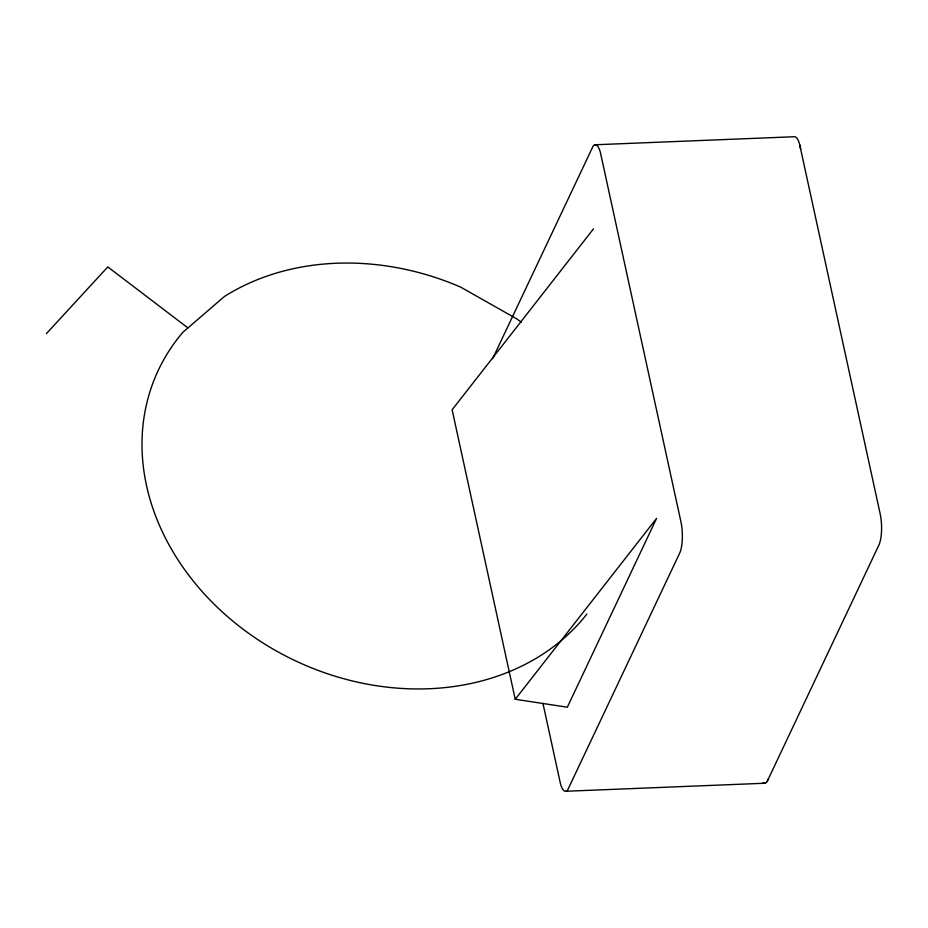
<?xml version="1.0" encoding="UTF-8"?>
<svg xmlns="http://www.w3.org/2000/svg" width="928" height="928" viewBox="0 0 928 928"><rect width="100%" height="100%" fill="white"/><g stroke="black" fill="none" stroke-linecap="round" stroke-linejoin="round"><path stroke-width="1.39" d="M768.454 778.743L766.922 781.886A20.335 6.171 87.7 0 1 763.199 782.64M492.617 358.718L593.12 146.114A20.335 6.171 87.7 0 1 600.265 151.89L680.908 521.687A23.003 6.983 87.7 0 1 679.644 553.204L567.704 789.914A20.335 6.171 87.7 0 1 560.558 784.148L542.961 703.447M767.154 781.504L878.862 545.165A23.003 6.983 87.7 0 0 880.127 513.648L799.669 144.559M593.491 228.845L452.122 409.77L515.237 699.283L567.333 707.194L656.595 518.346L515.237 699.283M46.4 333.628L107.799 266.928L187.943 327.92M594.918 144.78L794.148 136.741A20.335 6.171 87.7 0 1 799.484 143.852L800.678 149.176M565.894 791.259L765.113 783.22M586.856 614.092A247.938 204.322 25.3 0 1 251.975 635.668A247.938 204.322 25.3 0 1 182.862 332.294L224.379 296.519A247.938 204.322 25.3 0 1 460.427 286.996L516.676 318.826A247.938 204.322 25.3 0 1 521.35 322.271"/></g></svg>
